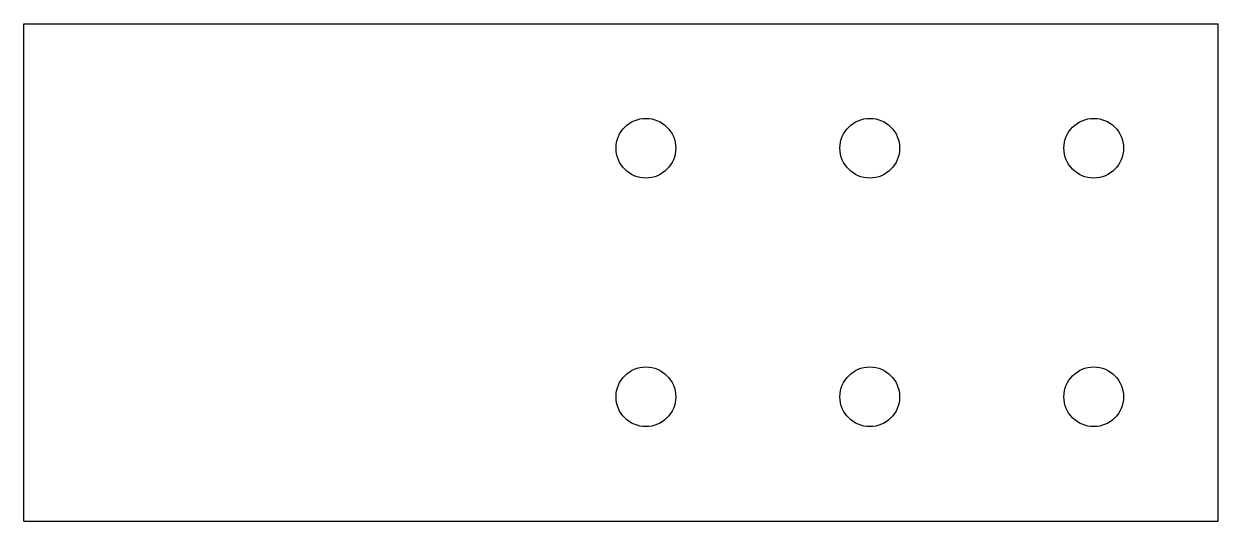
# Model space of a CAD drawing. Header units: millimetres. Extents: x 0 to 480, y 0 to 200.
import ezdxf

# ---------------------------------------------------------------- set-up
doc = ezdxf.new("R2010")
doc.units = ezdxf.units.MM

msp = doc.modelspace()

# ---------------------------------------------------------------- linework, layer by layer
at = {"layer": 'P1', "ltscale": 0.3}
for p, q in [((0, 200), (250, 200)), ((0, 150), (0, 200)), ((250, 200), (340, 200)), ((340, 200), (430, 200)), ((430, 200), (480, 200)), ((480, 150), (480, 200)), ((0, 50), (0, 150)), ((480, 50), (480, 150)), ((0, 0), (0, 50)), ((480, 0), (480, 50)), ((0, 0), (250, 0)), ((250, 0), (340, 0)), ((340, 0), (430, 0)), ((430, 0), (480, 0))]:
    msp.add_line(p, q, dxfattribs=at)
at = {"layer": 'P1'}
for centre in [(250, 150), (340, 150), (430, 150), (250, 50), (340, 50), (430, 50)]:
    msp.add_circle(centre, 12, dxfattribs=at)

doc.saveas('drawing.dxf')
